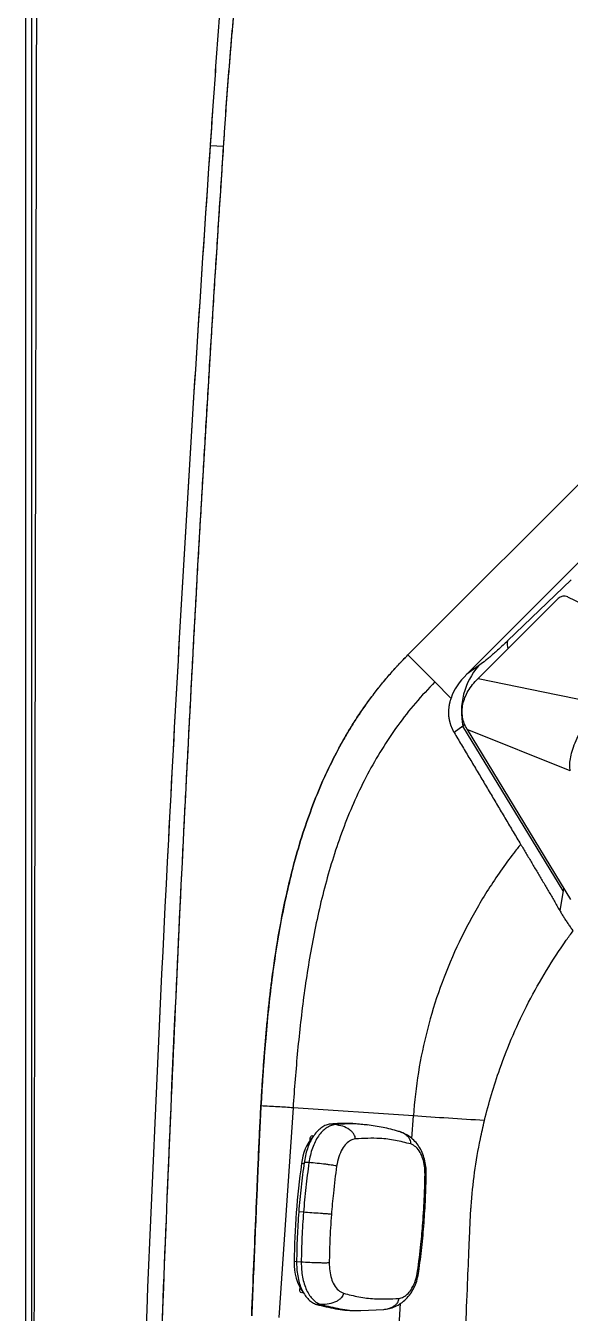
# Model space of a CAD drawing. Extents: x 527 to 611, y 788 to 934.
# Drawn here: x 527.07 to 534.18, y 867.79 to 884.62 of the extents above; entities that cross this region are included whole.
import ezdxf

# ---------------------------------------------------------------- set-up
doc = ezdxf.new("R2010")
doc.units = 0
doc.header["$MEASUREMENT"] = 0
doc.layers.add('1', color=4, linetype='Continuous')
doc.layers.add('GEOMETRY', color=3, linetype='Continuous', lineweight=25)

# ---------------------------------------------------------------- blocks, each defined once
blk = doc.blocks.new('2026_FLAIR')
at = {"layer": 'GEOMETRY'}
for p, q in [((0, 2.898), (0, 81.522)), ((2.585, 79.681), (2.409, 79.692)), ((11.385, 79.427), (4.993, 73.035)), ((4.993, 73.035), (11.385, 79.427)), ((11.636, 78.658), (5.762, 72.784)), ((7.127, 74.019), (6.295, 73.219)), ((6.956, 73.772), (5.909, 72.727)), ((7.08, 73.795), (7.602, 73.541)), ((5.346, 72.682), (4.993, 73.035)), ((5.916, 72.893), (5.762, 72.784)), ((5.909, 72.727), (6.954, 72.512)), ((5.556, 72.472), (5.346, 72.682)), ((6.954, 72.512), (7.49, 72.403)), ((5.712, 72.103), (5.597, 72.021)), ((7.02, 69.953), (5.712, 72.103)), ((7.115, 71.52), (5.768, 72.062)), ((5.768, 72.062), (7.119, 69.839)), ((7.02, 69.953), (6.976, 69.696)), ((7.028, 69.987), (7.02, 69.953)), ((3.073, 67.14), (3.067, 67.025)), ((3.067, 67.025), (3.073, 67.14)), ((3.492, 67.116), (3.305, 64.373)), ((5.065, 67.009), (3.492, 67.116)), ((5.044, 66.713), (5.065, 67.009)), ((4.04, 66.896), (3.98, 66.903)), ((4.462, 66.892), (4.403, 66.899)), ((4.878, 66.805), (4.87, 66.808)), ((3.635, 66.385), (3.603, 66.387)), ((3.64, 66.417), (3.638, 66.403)), ((3.699, 66.399), (3.638, 66.403)), ((3.01, 65.781), (3.009, 65.744)), ((3.009, 65.744), (3.01, 65.781)), ((3.629, 65.75), (3.566, 65.754)), ((3.542, 65.102), (3.507, 65.105)), ((3.599, 65.098), (3.538, 65.102)), ((3.538, 65.102), (3.538, 65.088)), ((3.86, 64.544), (3.8, 64.545)), ((4.32, 64.466), (4.38, 64.465)), ((4.378, 64.465), (4.68, 64.479)), ((4.68, 64.479), (4.699, 64.483)), ((4.877, 64.265), (4.897, 64.56))]:
    blk.add_line(p, q, dxfattribs=at)
at = {"layer": 'GEOMETRY', "flags": 128}
for points in [[(5.732, 72.135), (5.712, 72.103), (5.712, 72.103), (5.712, 72.103)], [(3.715, 66.693), (3.714, 66.705), (3.717, 66.724), (3.724, 66.74), (3.734, 66.751), (3.745, 66.754), (3.756, 66.751), (3.761, 66.746)], [(3.622, 64.704), (3.618, 64.7), (3.607, 64.696), (3.596, 64.7), (3.587, 64.711), (3.582, 64.727), (3.581, 64.746), (3.583, 64.763)]]:
    blk.add_lwpolyline(points, dxfattribs=at)
at = {"layer": 'GEOMETRY'}
for centre, radius, start, end in [((6.449, 73.176), 0.16, 164.3992, 201.3862), ((6.599, 72.296), 0.907, 138.8651, 192.2481), ((4.228, 66.329), 0.628, 138.2382, 174.7068), ((13.216, 65.025), 9.709, 171.9384, 179.5305), ((4.126, 65.067), 0.62, 176.4965, 216.9319)]:
    blk.add_arc(centre, radius, start, end, dxfattribs=at)
for centre, major_axis, ratio, start_param, end_param in [((7.029, 73.707), (0.0965, 0.0402), 0.922057, 0.683037, 1.990061), ((6.97, 72.436), (1.44, 0.221), 0.581848, 2.471078, 2.842486)]:
    blk.add_ellipse(centre, major_axis=major_axis, ratio=ratio, start_param=start_param, end_param=end_param, dxfattribs=at)
for points, knots in [([(0.074, 81.522), (0.074, 81.496), (0.074, 81.471), (0.074, 81.42), (0.074, 81.343), (0.074, 81.164), (0.074, 80.805), (0.074, 80.089), (0.074, 78.655), (0.074, 77.427), (0.074, 74.97), (0.075, 73.332), (0.075, 68.418), (0.075, 65.142), (0.076, 55.314), (0.076, 48.762), (0.076, 35.658), (0.076, 29.106), (0.075, 19.278), (0.075, 16.002), (0.075, 11.088), (0.074, 9.45), (0.074, 6.993), (0.074, 5.765), (0.074, 4.331), (0.074, 3.615), (0.074, 3.256), (0.074, 3.077), (0.074, 3), (0.074, 2.949), (0.074, 2.924), (0.074, 2.898)], [0, 0, 0, 0, 0.000977, 0.000977, 0.001953, 0.003906, 0.007813, 0.015625, 0.03125, 0.0625, 0.0625, 0.125, 0.125, 0.25, 0.25, 0.5, 0.5, 0.75, 0.75, 0.875, 0.875, 0.9375, 0.9375, 0.96875, 0.984375, 0.992188, 0.996094, 0.998047, 0.999023, 0.999023, 1, 1, 1, 1]), ([(0.074, 81.522), (0.074, 81.496), (0.074, 81.471), (0.074, 81.42), (0.074, 81.343), (0.074, 81.164), (0.074, 80.805), (0.074, 80.089), (0.074, 78.655), (0.074, 77.427), (0.074, 74.97), (0.075, 73.332), (0.075, 68.418), (0.075, 65.142), (0.076, 55.314), (0.076, 48.762), (0.076, 35.658), (0.076, 29.106), (0.075, 19.278), (0.075, 16.002), (0.075, 11.088), (0.074, 9.45), (0.074, 6.993), (0.074, 5.765), (0.074, 4.331), (0.074, 3.615), (0.074, 3.256), (0.074, 3.077), (0.074, 3), (0.074, 2.949), (0.074, 2.924), (0.074, 2.898)], [0, 0, 0, 0, 0.000977, 0.000977, 0.001953, 0.003906, 0.007813, 0.015625, 0.03125, 0.0625, 0.0625, 0.125, 0.125, 0.25, 0.25, 0.5, 0.5, 0.75, 0.75, 0.875, 0.875, 0.9375, 0.9375, 0.96875, 0.984375, 0.992188, 0.996094, 0.998047, 0.999023, 0.999023, 1, 1, 1, 1]), ([(0.143, 2.947), (0.143, 2.951), (0.143, 2.954), (0.143, 2.96), (0.143, 2.97), (0.143, 2.992), (0.143, 3.037), (0.143, 3.126), (0.142, 3.305), (0.142, 3.663), (0.14, 4.379), (0.137, 5.81), (0.134, 7.037), (0.129, 9.491), (0.126, 11.127), (0.117, 16.035), (0.112, 19.307), (0.105, 25.851), (0.102, 29.122), (0.099, 35.666), (0.097, 42.21), (0.099, 48.754), (0.102, 55.298), (0.105, 58.569), (0.112, 65.113), (0.117, 68.385), (0.129, 74.929), (0.136, 78.201), (0.143, 81.473)], [0, 0, 0, 0, 0.000122, 0.000122, 0.000244, 0.000488, 0.000977, 0.001953, 0.003906, 0.007812, 0.015625, 0.03125, 0.0625, 0.0625, 0.125, 0.125, 0.25, 0.25, 0.375, 0.375, 0.5, 0.625, 0.625, 0.75, 0.75, 0.875, 0.875, 1, 1, 1, 1]), ([(0.143, 2.947), (0.143, 2.951), (0.143, 2.954), (0.143, 2.96), (0.143, 2.97), (0.143, 2.992), (0.143, 3.037), (0.143, 3.126), (0.142, 3.305), (0.142, 3.663), (0.14, 4.379), (0.137, 5.81), (0.134, 7.037), (0.129, 9.491), (0.126, 11.127), (0.117, 16.035), (0.112, 19.307), (0.105, 25.851), (0.102, 29.122), (0.099, 35.666), (0.097, 42.21), (0.099, 48.754), (0.102, 55.298), (0.105, 58.569), (0.112, 65.113), (0.117, 68.385), (0.129, 74.929), (0.136, 78.201), (0.143, 81.473)], [0, 0, 0, 0, 0.000122, 0.000122, 0.000244, 0.000488, 0.000977, 0.001953, 0.003906, 0.007812, 0.015625, 0.03125, 0.0625, 0.0625, 0.125, 0.125, 0.25, 0.25, 0.375, 0.375, 0.5, 0.625, 0.625, 0.75, 0.75, 0.875, 0.875, 1, 1, 1, 1]), ([(2.538, 81.536), (2.515, 81.229), (2.494, 80.922), (2.462, 80.461), (2.452, 80.307), (2.436, 80.077), (2.43, 80), (2.42, 79.846), (2.414, 79.769), (2.409, 79.692)], [0, 0, 0, 0, 0.5, 0.5, 0.75, 0.75, 0.875, 0.875, 1, 1, 1, 1]), ([(2.538, 81.536), (2.515, 81.229), (2.494, 80.922), (2.451, 80.307), (2.43, 80), (2.409, 79.692)], [0, 0, 0, 0, 0.02347799, 0.02347799, 0.04695599, 0.04695599, 0.04695599, 0.04695599]), ([(2.585, 79.681), (2.59, 79.757), (2.6, 79.911), (2.616, 80.141), (2.633, 80.371), (2.651, 80.605), (2.669, 80.839), (2.689, 81.073), (2.708, 81.299), (2.722, 81.446), (2.728, 81.519)], [0, 0, 0, 0, 0.124994, 0.249991, 0.376257, 0.499997, 0.631686, 0.758914, 0.881685, 1, 1, 1, 1]), ([(2.585, 79.681), (2.591, 79.77), (2.596, 79.847), (2.6, 79.911), (2.605, 79.988), (2.611, 80.064), (2.616, 80.14), (2.627, 80.297), (2.639, 80.45), (2.65, 80.6), (2.676, 80.928), (2.702, 81.234), (2.728, 81.519)], [0, 0, 0, 0, 0.125, 0.125, 0.125, 0.25, 0.25, 0.25, 0.5, 0.5, 0.5, 1, 1, 1, 1]), ([(2.409, 79.692), (2.302, 78.133), (2.201, 76.573), (2.014, 73.452), (1.928, 71.891), (1.688, 67.208), (1.556, 64.084), (1.398, 59.398), (1.352, 57.835), (1.274, 54.71), (1.241, 53.147), (1.163, 48.458), (1.137, 45.332), (1.137, 40.643), (1.144, 39.08), (1.17, 35.954), (1.189, 34.391), (1.267, 29.702), (1.346, 26.578), (1.556, 20.331), (1.688, 17.209), (2.007, 10.966), (2.195, 7.846), (2.409, 4.727)], [0, 0, 0, 0, 0.0625, 0.0625, 0.125, 0.125, 0.25, 0.25, 0.3125, 0.3125, 0.375, 0.375, 0.5, 0.5, 0.5625, 0.5625, 0.625, 0.625, 0.75, 0.75, 0.875, 0.875, 1, 1, 1, 1]), ([(2.409, 79.692), (1.98, 73.454), (1.661, 67.209), (1.345, 57.836), (1.267, 54.71), (1.163, 48.458), (1.137, 45.332), (1.137, 39.08), (1.163, 35.953), (1.267, 29.702), (1.346, 26.578), (1.661, 17.208), (1.98, 10.965), (2.409, 4.727)], [0, 0, 0, 0, 0.476463, 0.476463, 0.714694, 0.714694, 0.952925, 0.952925, 1.191156, 1.191156, 1.429388, 1.429388, 1.90585, 1.90585, 1.90585, 1.90585]), ([(1.9, 17.259), (1.893, 17.418), (1.879, 17.735), (1.859, 18.211), (1.84, 18.687), (1.821, 19.163), (1.802, 19.64), (1.783, 20.117), (1.765, 20.594), (1.748, 21.071), (1.731, 21.549), (1.714, 22.027), (1.697, 22.505), (1.681, 22.983), (1.645, 24.08), (1.594, 25.798), (1.532, 28.138), (1.481, 30.483), (1.424, 33.609), (1.378, 37.518), (1.359, 42.206), (1.378, 46.895), (1.434, 51.586), (1.527, 56.271), (1.637, 60.179), (1.744, 63.302), (1.835, 65.647), (1.935, 67.986), (2.021, 69.828), (2.088, 71.174), (2.132, 72.028), (2.177, 72.88), (2.223, 73.732), (2.271, 74.584), (2.32, 75.435), (2.37, 76.285), (2.422, 77.135), (2.475, 77.984), (2.529, 78.833), (2.566, 79.398), (2.585, 79.681)], [0, 0, 0, 0, 0.007622, 0.0152478, 0.0228773, 0.0305105, 0.0381475, 0.0457882, 0.0534327, 0.061081, 0.068733, 0.0763887, 0.0840483, 0.0917116, 0.0993787, 0.1367747, 0.1742516, 0.2118103, 0.2494512, 0.3244448, 0.3995594, 0.4746722, 0.5496648, 0.6248834, 0.6997759, 0.7374382, 0.7750097, 0.8124909, 0.8498826, 0.8635707, 0.8772504, 0.8909219, 0.9045852, 0.9182402, 0.9318871, 0.9455258, 0.9591564, 0.972779, 0.9863935, 1, 1, 1, 1]), ([(2.585, 4.739), (2.379, 7.846), (2.199, 10.966), (2.046, 14.097), (1.894, 17.203), (1.767, 20.324), (1.666, 23.462), (1.565, 26.571), (1.49, 29.694), (1.44, 32.832), (1.39, 35.951), (1.365, 39.076), (1.365, 42.206), (1.365, 45.336), (1.39, 48.461), (1.44, 51.581), (1.49, 54.719), (1.565, 57.843), (1.666, 60.953), (1.767, 64.092), (1.893, 67.214), (2.046, 70.321), (2.199, 73.452), (2.379, 76.572), (2.585, 79.681)], [0, 0, 0, 0, 0.125, 0.125, 0.125, 0.25, 0.25, 0.25, 0.375, 0.375, 0.375, 0.5, 0.5, 0.5, 0.625, 0.625, 0.625, 0.75, 0.75, 0.75, 0.875, 0.875, 0.875, 1, 1, 1, 1]), ([(6.295, 73.219), (6.255, 73.18), (6.216, 73.144), (6.161, 73.093), (6.142, 73.077), (6.108, 73.047), (6.091, 73.032), (6.059, 73.005), (6.044, 72.992), (6.015, 72.968), (6.001, 72.957), (5.961, 72.926), (5.937, 72.908), (5.916, 72.893)], [0, 0, 0, 0, 0.25, 0.25, 0.375, 0.375, 0.5, 0.5, 0.625, 0.625, 0.75, 0.75, 1, 1, 1, 1]), ([(4.993, 73.035), (4.983, 73.025), (4.962, 73.004), (4.932, 72.973), (4.902, 72.942), (4.872, 72.91), (4.843, 72.879), (4.813, 72.846), (4.784, 72.814), (4.756, 72.781), (4.727, 72.748), (4.699, 72.715), (4.671, 72.682), (4.643, 72.648), (4.616, 72.614), (4.589, 72.58), (4.562, 72.545), (4.536, 72.51), (4.509, 72.475), (4.483, 72.44), (4.457, 72.404), (4.432, 72.368), (4.407, 72.332), (4.382, 72.296), (4.357, 72.259), (4.332, 72.222), (4.308, 72.185), (4.284, 72.147), (4.261, 72.11), (4.237, 72.072), (4.214, 72.033), (4.191, 71.995), (4.168, 71.956), (4.146, 71.917), (4.124, 71.878), (4.102, 71.838), (4.03, 71.704), (3.913, 71.468), (3.765, 71.119), (3.633, 70.75), (3.52, 70.377), (3.425, 69.999), (3.344, 69.617), (3.274, 69.212), (3.215, 68.803), (3.168, 68.388), (3.136, 68.05), (3.114, 67.776), (3.1, 67.573), (3.086, 67.36), (3.077, 67.214), (3.073, 67.14)], [0, 0, 0, 0, 0.006839, 0.013679, 0.02052, 0.027363, 0.034208, 0.041056, 0.047906, 0.054761, 0.06162, 0.068483, 0.075352, 0.082226, 0.089106, 0.095994, 0.102888, 0.10979, 0.116701, 0.12362, 0.130548, 0.137486, 0.144435, 0.151394, 0.158364, 0.165345, 0.172339, 0.179346, 0.186365, 0.193398, 0.200446, 0.207507, 0.214584, 0.221676, 0.228784, 0.235908, 0.243049, 0.300821, 0.36045, 0.422135, 0.486055, 0.544583, 0.606123, 0.670756, 0.738557, 0.801358, 0.868459, 0.899031, 0.931143, 0.964799, 1, 1, 1, 1]), ([(3.073, 67.14), (3.075, 67.18), (3.08, 67.258), (3.087, 67.374), (3.094, 67.489), (3.102, 67.601), (3.11, 67.711), (3.118, 67.82), (3.127, 67.926), (3.135, 68.03), (3.144, 68.133), (3.154, 68.233), (3.163, 68.331), (3.173, 68.427), (3.184, 68.522), (3.194, 68.614), (3.205, 68.704), (3.236, 68.952), (3.294, 69.345), (3.394, 69.869), (3.508, 70.336), (3.633, 70.75), (3.765, 71.119), (3.913, 71.468), (4.037, 71.718), (4.125, 71.88), (4.171, 71.961), (4.218, 72.04), (4.266, 72.119), (4.315, 72.196), (4.365, 72.272), (4.417, 72.347), (4.469, 72.421), (4.523, 72.494), (4.578, 72.565), (4.634, 72.636), (4.691, 72.705), (4.749, 72.774), (4.808, 72.841), (4.868, 72.907), (4.93, 72.972), (4.972, 73.014), (4.993, 73.035)], [0, 0, 0, 0, 0.018695, 0.037074, 0.055139, 0.072889, 0.090324, 0.107446, 0.124253, 0.140747, 0.156927, 0.172795, 0.18835, 0.203592, 0.218523, 0.233142, 0.24745, 0.261447, 0.351136, 0.43524, 0.513941, 0.57786, 0.639545, 0.699176, 0.756951, 0.771634, 0.786249, 0.800798, 0.815286, 0.829718, 0.844096, 0.858426, 0.872712, 0.886957, 0.901167, 0.915345, 0.929496, 0.943625, 0.957735, 0.971831, 0.985918, 1, 1, 1, 1]), ([(5.768, 72.062), (5.754, 72.088), (5.727, 72.137), (5.705, 72.22), (5.699, 72.305), (5.709, 72.392), (5.736, 72.48), (5.779, 72.566), (5.836, 72.65), (5.884, 72.701), (5.909, 72.727)], [0, 0, 0, 0, 0.141313, 0.273868, 0.398783, 0.51844, 0.635542, 0.752967, 0.873573, 1, 1, 1, 1]), ([(5.346, 72.682), (5.258, 72.593), (5.088, 72.41), (4.856, 72.115), (4.648, 71.803), (4.462, 71.477), (4.298, 71.14), (4.107, 70.677), (3.917, 70.081), (3.75, 69.35), (3.631, 68.609), (3.548, 67.864), (3.509, 67.366), (3.492, 67.116)], [0, 0, 0, 0, 0.0625, 0.125, 0.1875, 0.25, 0.3125, 0.375, 0.5, 0.625, 0.75, 0.875, 1, 1, 1, 1]), ([(5.556, 72.472), (5.555, 72.468), (5.552, 72.459), (5.548, 72.447), (5.544, 72.434), (5.541, 72.422), (5.538, 72.409), (5.535, 72.397), (5.533, 72.384), (5.53, 72.372), (5.528, 72.359), (5.527, 72.347), (5.526, 72.334), (5.525, 72.322), (5.524, 72.31), (5.523, 72.298), (5.523, 72.286), (5.523, 72.274), (5.524, 72.262), (5.524, 72.25), (5.525, 72.239), (5.526, 72.227), (5.528, 72.216), (5.529, 72.204), (5.531, 72.193), (5.534, 72.182), (5.536, 72.171), (5.539, 72.16), (5.541, 72.149), (5.545, 72.139), (5.548, 72.128), (5.551, 72.118), (5.555, 72.108), (5.559, 72.098), (5.563, 72.088), (5.567, 72.078), (5.572, 72.068), (5.576, 72.059), (5.581, 72.049), (5.586, 72.04), (5.591, 72.03), (5.595, 72.024), (5.597, 72.021)], [0, 0, 0, 0, 0.024986, 0.049972, 0.07496, 0.099948, 0.124937, 0.149927, 0.174917, 0.199908, 0.2249, 0.249892, 0.274885, 0.299879, 0.324874, 0.349872, 0.37487, 0.399868, 0.424866, 0.449861, 0.474852, 0.499837, 0.524814, 0.549786, 0.574756, 0.599727, 0.624701, 0.649679, 0.674665, 0.699657, 0.724657, 0.749666, 0.774683, 0.799707, 0.824737, 0.849773, 0.874813, 0.899856, 0.924898, 0.949938, 0.974973, 1, 1, 1, 1]), ([(7.115, 71.52), (7.111, 71.544), (7.105, 71.591), (7.114, 71.678), (7.137, 71.778), (7.177, 71.889), (7.233, 72.009), (7.304, 72.137), (7.389, 72.271), (7.456, 72.358), (7.49, 72.402)], [0, 0, 0, 0, 0.106091, 0.216747, 0.332036, 0.452511, 0.57882, 0.711898, 0.852403, 1, 1, 1, 1]), ([(5.597, 72.021), (5.629, 71.967), (5.693, 71.859), (5.79, 71.697), (5.887, 71.535), (5.983, 71.372), (6.08, 71.209), (6.176, 71.047), (6.273, 70.884), (6.369, 70.722), (6.434, 70.614), (6.466, 70.56)], [0, 0, 0, 0, 0.111109, 0.222218, 0.33333, 0.444444, 0.555554, 0.666661, 0.777772, 0.888886, 1, 1, 1, 1]), ([(6.466, 70.56), (6.435, 70.521), (6.345, 70.407), (6.202, 70.212), (6.043, 69.973), (5.845, 69.646), (5.625, 69.222), (5.407, 68.69), (5.239, 68.142), (5.121, 67.58), (5.078, 67.2), (5.065, 67.009)], [0, 0, 0, 0, 0.0327869, 0.0952869, 0.1577869, 0.2202869, 0.3452869, 0.4702869, 0.5952869, 0.7202869, 0.8452869, 0.8452869, 0.8452869, 0.8452869]), ([(6.466, 70.56), (6.49, 70.52), (6.539, 70.438), (6.612, 70.316), (6.685, 70.193), (6.758, 70.07), (6.831, 69.946), (6.904, 69.822), (6.952, 69.738), (6.976, 69.696)], [0, 0, 0, 0, 0.142855, 0.285709, 0.428567, 0.571429, 0.714289, 0.857145, 1, 1, 1, 1]), ([(6.976, 69.696), (6.985, 69.681), (7.003, 69.65), (7.031, 69.604), (7.06, 69.559), (7.09, 69.515), (7.12, 69.471), (7.141, 69.443), (7.151, 69.428)], [0, 0, 0, 0, 0.166662, 0.333325, 0.500012, 0.666686, 0.833343, 1, 1, 1, 1]), ([(5.994, 66.95), (6.049, 67.177), (6.206, 67.707), (6.551, 68.505), (6.906, 69.09), (7.121, 69.388), (7.151, 69.429)], [0.22684237, 0.22684237, 0.22684237, 0.22684237, 0.25, 0.28125, 0.3125, 0.31748314, 0.31748314, 0.31748314, 0.31748314]), ([(3.067, 67.025), (3.065, 66.988), (3.061, 66.913), (3.055, 66.795), (3.049, 66.671), (3.043, 66.539), (3.038, 66.425), (3.032, 66.285), (3.023, 66.078), (3.015, 65.895), (3.01, 65.781)], [0, 0, 0, 0, 0.088577, 0.182886, 0.282929, 0.388704, 0.500213, 0.558838, 0.725434, 1, 1, 1, 1]), ([(3.01, 65.781), (3.015, 65.895), (3.023, 66.078), (3.032, 66.285), (3.038, 66.435), (3.044, 66.57), (3.052, 66.731), (3.059, 66.881), (3.064, 66.978), (3.067, 67.025)], [0, 0, 0, 0, 0.27432, 0.440915, 0.499787, 0.637133, 0.766283, 0.887239, 1, 1, 1, 1]), ([(3.98, 66.903), (3.961, 66.899), (3.923, 66.892), (3.867, 66.861), (3.814, 66.817), (3.765, 66.758), (3.722, 66.686), (3.686, 66.603), (3.657, 66.513), (3.646, 66.449), (3.64, 66.417)], [0, 0, 0, 0, 0.125117, 0.250217, 0.375217, 0.500028, 0.624818, 0.749795, 0.874889, 1, 1, 1, 1]), ([(4.04, 66.896), (4.02, 66.892), (3.982, 66.885), (3.925, 66.853), (3.872, 66.808), (3.822, 66.747), (3.779, 66.673), (3.744, 66.589), (3.716, 66.497), (3.705, 66.431), (3.699, 66.399)], [0, 0, 0, 0, 0.125614, 0.249921, 0.374322, 0.500224, 0.626008, 0.750296, 0.874495, 1, 1, 1, 1]), ([(4.403, 66.896), (4.345, 66.902), (4.205, 66.919), (4.064, 66.909), (3.98, 66.903)], [0, 0, 0, 0, 0.4084758, 1, 1, 1, 1]), ([(4.465, 66.888), (4.407, 66.895), (4.266, 66.912), (4.124, 66.902), (4.04, 66.896)], [0, 0, 0, 0, 0.41228, 1, 1, 1, 1]), ([(4.306, 66.71), (4.306, 66.72), (4.304, 66.742), (4.288, 66.773), (4.264, 66.804), (4.215, 66.843), (4.139, 66.879), (4.074, 66.89), (4.04, 66.896)], [0, 0, 0, 0, 0.075054, 0.162074, 0.266825, 0.391217, 0.685963, 1, 1, 1, 1]), ([(4.87, 66.808), (4.803, 66.827), (4.668, 66.863), (4.531, 66.882), (4.462, 66.892)], [0, 0, 0, 0, 0.499897, 1, 1, 1, 1]), ([(5.807, 65.624), (5.807, 65.633), (5.809, 65.681), (5.813, 65.749), (5.837, 66.105), (5.892, 66.5), (5.974, 66.87), (5.994, 66.95)], [0.18272713, 0.18272713, 0.18272713, 0.18272713, 0.18359375, 0.1875, 0.18945312, 0.21875, 0.22684237, 0.22684237, 0.22684237, 0.22684237]), ([(4.306, 66.71), (4.286, 66.705), (4.244, 66.696), (4.185, 66.649), (4.131, 66.576), (4.086, 66.476), (4.07, 66.394), (4.062, 66.353)], [0, 0, 0, 0, 0.186845, 0.373701, 0.560409, 0.780222, 1, 1, 1, 1]), ([(5.03, 66.643), (4.963, 66.66), (4.83, 66.694), (4.589, 66.724), (4.414, 66.715), (4.306, 66.71)], [0, 0, 0, 0, 0.280017, 0.560061, 1, 1, 1, 1]), ([(5.03, 66.643), (5.03, 66.652), (5.031, 66.674), (5.02, 66.705), (4.999, 66.735), (4.955, 66.773), (4.91, 66.799), (4.874, 66.806), (4.87, 66.807)], [0, 0, 0, 0, 0.102904, 0.222212, 0.365831, 0.536379, 0.940493, 1, 1, 1, 1]), ([(5.233, 66.249), (5.232, 66.283), (5.23, 66.349), (5.211, 66.444), (5.182, 66.533), (5.14, 66.611), (5.087, 66.679), (5.023, 66.735), (4.957, 66.776), (4.91, 66.793), (4.89, 66.801)], [0, 0, 0, 0, 0.1372885, 0.2705491, 0.4012533, 0.5305522, 0.6573853, 0.7824322, 0.9070715, 1, 1, 1, 1]), ([(5.217, 66.245), (5.216, 66.281), (5.214, 66.352), (5.191, 66.451), (5.154, 66.539), (5.099, 66.611), (5.053, 66.632), (5.03, 66.643)], [0, 0, 0, 0, 0.1866606, 0.3733738, 0.5600009, 0.7800108, 1, 1, 1, 1]), ([(3.638, 66.403), (3.623, 66.295), (3.594, 66.08), (3.575, 65.863), (3.566, 65.754)], [0, 0, 0, 0, 0.499999, 1, 1, 1, 1]), ([(4.062, 66.353), (4.055, 66.355), (4.041, 66.358), (4.008, 66.365), (3.967, 66.371), (3.898, 66.38), (3.804, 66.39), (3.735, 66.396), (3.699, 66.399)], [0, 0, 0, 0, 0.075049, 0.162076, 0.266841, 0.391246, 0.685996, 1, 1, 1, 1]), ([(4.062, 66.353), (4.046, 66.236), (4.019, 66.027), (4.001, 65.816), (3.993, 65.723)], [0, 0, 0, 0, 0.559986, 1, 1, 1, 1]), ([(5.188, 65.611), (5.196, 65.73), (5.211, 65.941), (5.215, 66.152), (5.217, 66.245)], [0, 0, 0, 0, 0.559986, 1, 1, 1, 1]), ([(5.204, 65.61), (5.211, 65.716), (5.226, 65.929), (5.23, 66.143), (5.233, 66.249)], [0, 0, 0, 0, 0.499996, 1, 1, 1, 1]), ([(5.217, 66.245), (5.222, 66.246), (5.231, 66.247), (5.232, 66.249), (5.232, 66.249)], [0, 0, 0, 0, 0.5250974, 1, 1, 1, 1]), ([(3.009, 65.744), (3.002, 65.595), (2.989, 65.295), (2.971, 64.846), (2.958, 64.546), (2.952, 64.396)], [0, 0, 0, 0, 0.333333, 0.666667, 1, 1, 1, 1]), ([(3.566, 65.754), (3.559, 65.645), (3.544, 65.428), (3.54, 65.21), (3.538, 65.102)], [0, 0, 0, 0, 0.500001, 1, 1, 1, 1]), ([(3.993, 65.723), (3.987, 65.724), (3.972, 65.725), (3.939, 65.728), (3.898, 65.731), (3.828, 65.736), (3.734, 65.743), (3.665, 65.748), (3.629, 65.75)], [0, 0, 0, 0, 0.075048, 0.162077, 0.266843, 0.39125, 0.686, 1, 1, 1, 1]), ([(3.993, 65.723), (3.985, 65.605), (3.971, 65.393), (3.967, 65.182), (3.965, 65.089)], [0, 0, 0, 0, 0.559986, 1, 1, 1, 1]), ([(5.12, 64.981), (5.136, 65.098), (5.163, 65.308), (5.181, 65.519), (5.188, 65.611)], [0, 0, 0, 0, 0.559986, 1, 1, 1, 1]), ([(5.135, 64.974), (5.149, 65.079), (5.177, 65.29), (5.195, 65.503), (5.204, 65.61)], [0, 0, 0, 0, 0.500008, 1, 1, 1, 1]), ([(5.188, 65.611), (5.193, 65.611), (5.203, 65.61), (5.203, 65.61), (5.203, 65.61)], [0, 0, 0, 0, 0.527393, 1, 1, 1, 1]), ([(5.748, 64.206), (5.756, 64.411), (5.771, 64.774), (5.789, 65.216), (5.801, 65.484), (5.805, 65.594), (5.807, 65.624)], [0.13600714, 0.13600714, 0.13600714, 0.13600714, 0.15625, 0.171875, 0.1796875, 0.18272713, 0.18272713, 0.18272713, 0.18272713]), ([(3.538, 65.088), (3.539, 65.055), (3.541, 64.989), (3.556, 64.895), (3.578, 64.807), (3.61, 64.728), (3.649, 64.661), (3.695, 64.607), (3.745, 64.566), (3.782, 64.552), (3.8, 64.545)], [0, 0, 0, 0, 0.125112, 0.250206, 0.375182, 0.499972, 0.624783, 0.749783, 0.874883, 1, 1, 1, 1]), ([(3.965, 65.089), (3.958, 65.089), (3.944, 65.087), (3.91, 65.087), (3.869, 65.087), (3.799, 65.088), (3.705, 65.092), (3.635, 65.096), (3.599, 65.098)], [0, 0, 0, 0, 0.075048, 0.162077, 0.266845, 0.391253, 0.686004, 1, 1, 1, 1]), ([(3.599, 65.098), (3.6, 65.064), (3.601, 64.998), (3.615, 64.902), (3.637, 64.812), (3.668, 64.732), (3.708, 64.662), (3.753, 64.607), (3.804, 64.565), (3.841, 64.551), (3.86, 64.544)], [0, 0, 0, 0, 0.125505, 0.249704, 0.373992, 0.499776, 0.625678, 0.750079, 0.874386, 1, 1, 1, 1]), ([(3.965, 65.089), (3.966, 65.053), (3.968, 64.982), (3.991, 64.884), (4.028, 64.795), (4.083, 64.724), (4.129, 64.702), (4.152, 64.692)], [0, 0, 0, 0, 0.186661, 0.373374, 0.560001, 0.780011, 1, 1, 1, 1]), ([(4.711, 64.485), (4.73, 64.489), (4.777, 64.497), (4.847, 64.526), (4.921, 64.571), (4.985, 64.629), (5.04, 64.701), (5.084, 64.783), (5.117, 64.875), (5.129, 64.94), (5.135, 64.974)], [0, 0, 0, 0, 0.080642, 0.20798, 0.33547, 0.464407, 0.595466, 0.727562, 0.8619, 1, 1, 1, 1]), ([(4.876, 64.624), (4.896, 64.629), (4.938, 64.639), (4.996, 64.686), (5.051, 64.758), (5.096, 64.858), (5.112, 64.94), (5.12, 64.981)], [0, 0, 0, 0, 0.1868454, 0.373701, 0.5604087, 0.7802215, 1, 1, 1, 1]), ([(5.12, 64.981), (5.125, 64.98), (5.134, 64.977), (5.134, 64.975), (5.134, 64.974)], [0, 0, 0, 0, 0.523407, 1, 1, 1, 1]), ([(4.152, 64.692), (4.15, 64.682), (4.145, 64.661), (4.124, 64.632), (4.095, 64.605), (4.042, 64.573), (3.961, 64.548), (3.894, 64.545), (3.86, 64.544)], [0, 0, 0, 0, 0.075043, 0.162079, 0.26686, 0.391279, 0.686033, 1, 1, 1, 1]), ([(4.152, 64.692), (4.219, 64.675), (4.352, 64.641), (4.593, 64.61), (4.768, 64.619), (4.876, 64.624)], [0, 0, 0, 0, 0.280017, 0.560061, 1, 1, 1, 1]), ([(3.8, 64.545), (3.882, 64.525), (4.045, 64.485), (4.22, 64.464), (4.312, 64.468), (4.321, 64.468)], [0, 0, 0, 0, 0.475132, 0.950243, 1, 1, 1, 1]), ([(3.86, 64.544), (3.942, 64.524), (4.105, 64.484), (4.279, 64.463), (4.37, 64.466), (4.378, 64.467)], [0, 0, 0, 0, 0.47722, 0.954447, 1, 1, 1, 1]), ([(4.68, 64.481), (4.688, 64.482), (4.729, 64.484), (4.781, 64.504), (4.83, 64.537), (4.856, 64.564), (4.872, 64.593), (4.874, 64.614), (4.876, 64.624)], [0, 0, 0, 0, 0.1053944, 0.4897619, 0.6520075, 0.7886442, 0.9021415, 1, 1, 1, 1])]:
    blk.add_open_spline(points, degree=3, knots=knots, dxfattribs=at)
for points in [[(3.492, 67.116), (3.43, 67.12), (3.294, 67.129), (3.147, 67.136), (3.073, 67.14)], [(5.994, 66.95), (5.836, 66.959), (5.519, 66.979), (5.213, 66.999), (5.065, 67.009)], [(3.699, 66.399), (3.685, 66.291), (3.656, 66.076), (3.638, 65.859), (3.629, 65.75)], [(2.952, 64.396), (2.971, 64.846), (2.989, 65.295), (3.009, 65.744)], [(3.629, 65.75), (3.621, 65.641), (3.606, 65.424), (3.602, 65.206), (3.599, 65.098)]]:
    blk.add_open_spline(points, degree=3, dxfattribs=at)

msp = doc.modelspace()

# ---------------------------------------------------------------- block references
at = {"layer": '1'}
msp.add_blockref('2026_FLAIR', (527.067, 803.363), dxfattribs=at)

doc.saveas('drawing.dxf')
